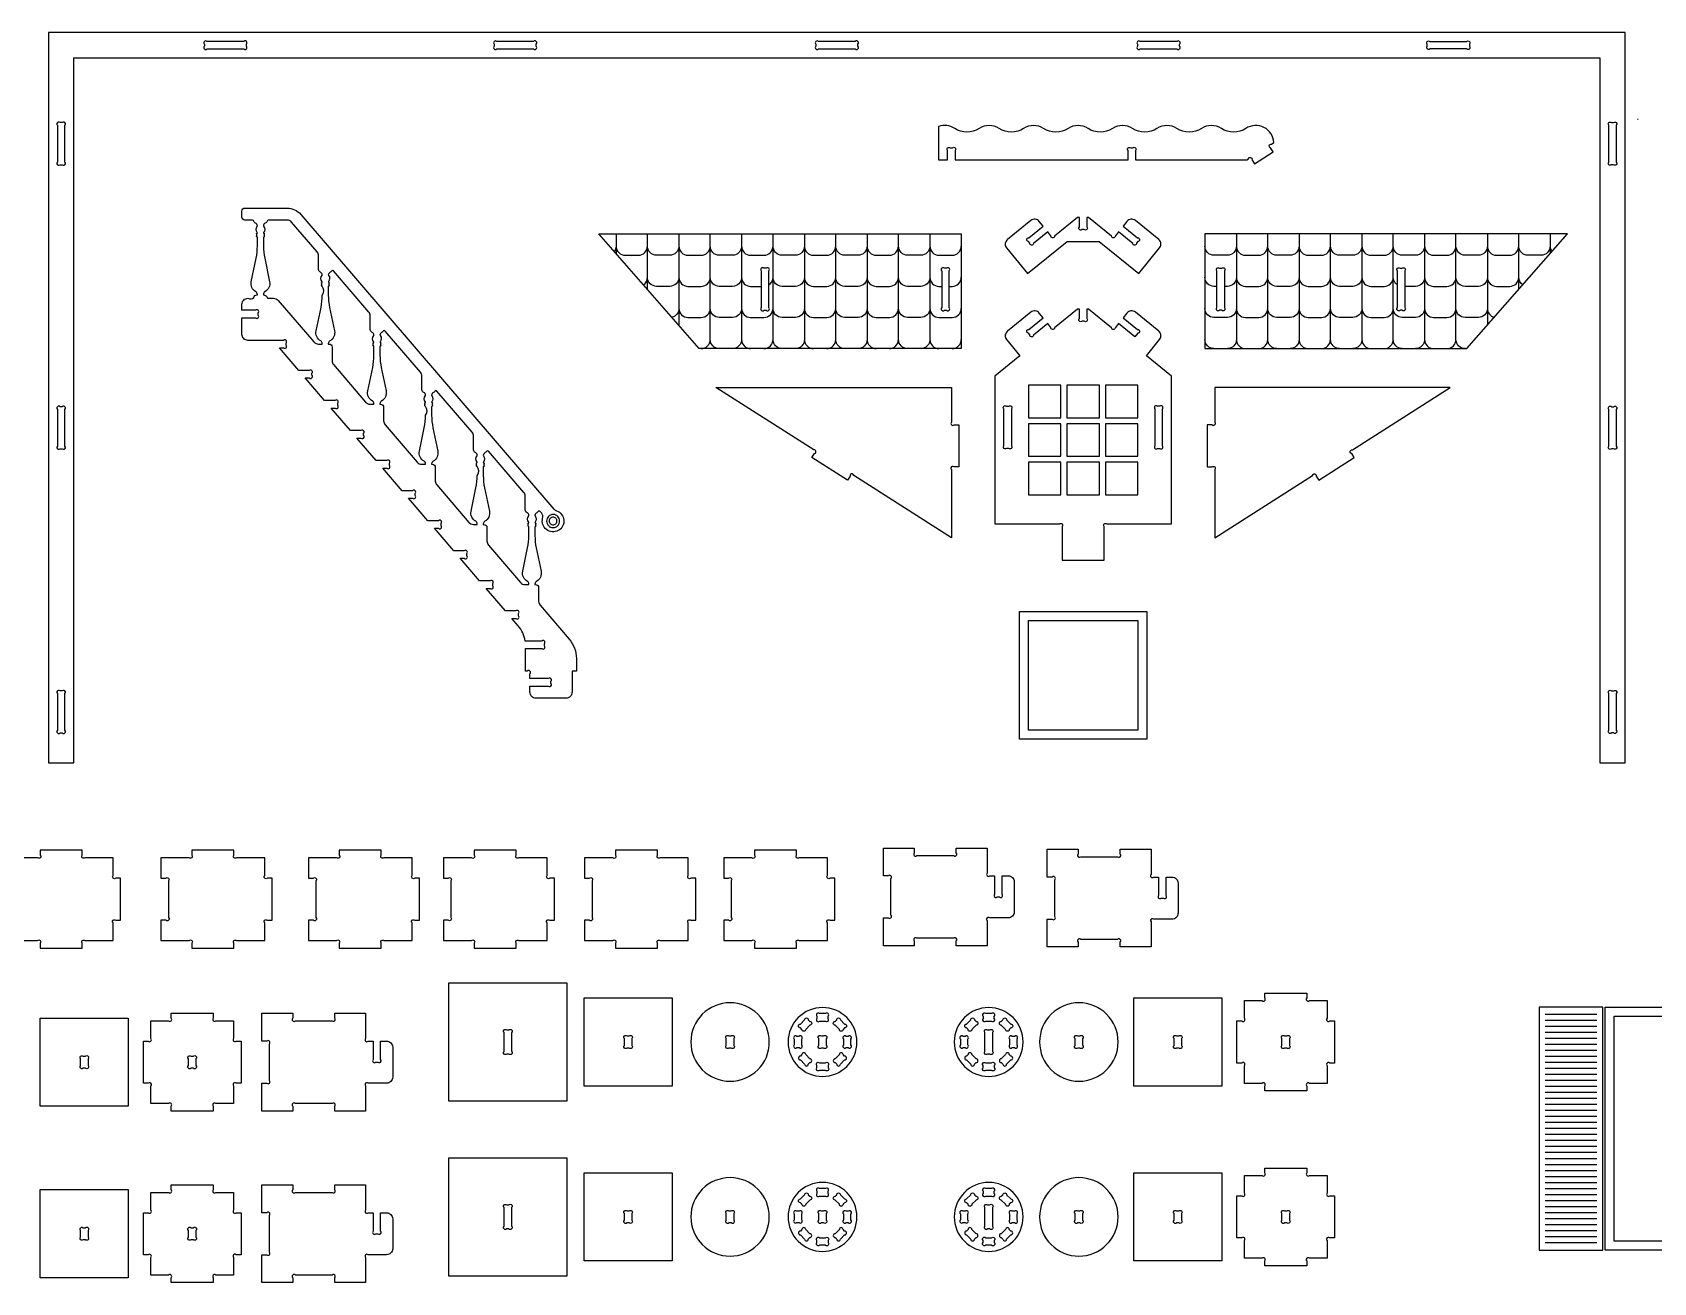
# Model space of a CAD drawing. Extents: x 8501 to 11256, y 293 to 1807.
# Drawn here: x 9217 to 9864, y 297 to 796 of the extents above; entities that cross this region are included whole.
import ezdxf

# ---------------------------------------------------------------- set-up
doc = ezdxf.new("R2010")
doc.units = 0
doc.header["$MEASUREMENT"] = 0
doc.layers.add('LAYER_1', color=18, linetype='CONTINUOUS')

msp = doc.modelspace()

# ---------------------------------------------------------------- linework, layer by layer
at = {"layer": 'LAYER_1'}
for points in [[(9853.01, 796.3), (9223.61, 796.3), (9223.61, 504.7), (9233.81, 504.7), (9233.81, 786.1), (9842.81, 786.1), (9842.81, 504.7), (9853.01, 504.7)], [(9483.42, 670.11), (9443.29, 715.94), (9587.97, 715.94), (9587.97, 670.11)], [(9789.79, 670.11), (9829.92, 715.94), (9685.24, 715.94), (9685.24, 670.11)], [(9614.77, 642.5), (9627.73, 642.5), (9627.73, 655.46), (9614.77, 655.46)], [(9630.13, 642.5), (9643.09, 642.5), (9643.09, 655.46), (9630.13, 655.46)], [(9645.49, 642.5), (9658.45, 642.5), (9658.45, 655.46), (9645.49, 655.46)], [(9614.77, 627.14), (9627.73, 627.14), (9627.73, 640.1), (9614.77, 640.1)], [(9630.13, 627.14), (9643.09, 627.14), (9643.09, 640.1), (9630.13, 640.1)], [(9645.49, 627.14), (9658.45, 627.14), (9658.45, 640.1), (9645.49, 640.1)], [(9614.77, 611.78), (9627.73, 611.78), (9627.73, 624.74), (9614.77, 624.74)], [(9630.13, 611.78), (9643.09, 611.78), (9643.09, 624.74), (9630.13, 624.74)], [(9645.49, 611.78), (9658.45, 611.78), (9658.45, 624.74), (9645.49, 624.74)], [(9611.17, 565.12), (9662.05, 565.12), (9662.05, 514.24), (9611.17, 514.24)], [(9614.77, 561.52), (9658.45, 561.52), (9658.45, 517.84), (9614.77, 517.84)], [(9383.42, 369.75), (9383.42, 416.93), (9430.6, 416.93), (9430.6, 369.75)], [(9437.42, 375.75), (9437.42, 410.93), (9472.6, 410.93), (9472.6, 375.75)], [(9656.79, 375.75), (9656.79, 410.93), (9691.97, 410.93), (9691.97, 375.75)], [(9220.35, 367.7), (9220.35, 402.88), (9255.52, 402.88), (9255.52, 367.7)], [(9844.05, 407.25), (9818.61, 407.25), (9818.61, 310.29), (9844.05, 310.29)], [(9895.89, 407.25), (9895.89, 310.29), (9845.01, 310.29), (9845.01, 407.25)], [(9848.61, 403.65), (9892.29, 403.65), (9892.29, 313.89), (9848.61, 313.89)], [(9383.42, 299.94), (9383.42, 347.12), (9430.6, 347.12), (9430.6, 299.94)], [(9437.42, 305.94), (9437.42, 341.12), (9472.6, 341.12), (9472.6, 305.94)], [(9656.79, 305.94), (9656.79, 341.12), (9691.97, 341.12), (9691.97, 305.94)], [(9220.35, 299.24), (9220.35, 334.41), (9255.52, 334.41), (9255.52, 299.24)]]:
    msp.add_lwpolyline(points, close=True, dxfattribs=at)
for points in [[(9286.93, 789.7), (9301.6, 789.7, 1), (9302.66, 790.76), (9302.66, 791.64, 1), (9301.6, 792.7), (9286.93, 792.7, 1), (9285.86, 791.64), (9285.86, 790.76, 1)], [(9402.58, 789.7), (9417.25, 789.7, 1), (9418.31, 790.76), (9418.31, 791.64, 1), (9417.25, 792.7), (9402.58, 792.7, 1), (9401.51, 791.64), (9401.51, 790.76, 1)], [(9530.98, 789.7), (9545.65, 789.7, 1), (9546.71, 790.76), (9546.71, 791.64, 1), (9545.65, 792.7), (9530.98, 792.7, 1), (9529.91, 791.64), (9529.91, 790.76, 1)], [(9674.05, 792.7), (9659.38, 792.7, 1), (9658.31, 791.64), (9658.31, 790.76, 1), (9659.38, 789.7), (9674.05, 789.7, 1), (9675.11, 790.76), (9675.11, 791.64, 1)], [(9775.03, 792.7), (9789.7, 792.7, -1), (9790.76, 791.64), (9790.76, 790.76, -1), (9789.7, 789.7), (9775.03, 789.7, -1), (9773.96, 790.76), (9773.96, 791.64, -1)], [(9227.21, 759.24), (9227.21, 744.56, 1), (9228.28, 743.5), (9229.15, 743.5, 1), (9230.21, 744.56), (9230.21, 759.24, 1), (9229.15, 760.3), (9228.28, 760.3, 1)], [(9654.54, 745.44), (9654.54, 749.18, -1), (9655.6, 750.24), (9656.48, 750.24, -1), (9657.54, 749.18), (9657.54, 745.44), (9701.92, 745.44), (9702.55, 745.85, -1), (9704.01, 745.52), (9705.06, 743.89), (9712.49, 748.63), (9711.45, 750.26, -1), (9711.77, 751.73), (9712.74, 752.34, 0.579603), (9701.57, 757.96, -0.300981), (9691.78, 757.96, 0.300981), (9683.83, 757.96, -0.300981), (9674.04, 757.96, 0.300981), (9666.09, 757.96, -0.300981), (9656.3, 757.96, 0.300981), (9648.35, 757.96, -0.300981), (9638.56, 757.96, 0.300981), (9630.61, 757.96, -0.300981), (9620.82, 757.96, 0.300981), (9612.87, 757.96, -0.300981), (9603.08, 757.96, 0.300981), (9595.13, 757.96, -0.300981), (9585.34, 757.96, 0.236244), (9578.94, 758.73), (9578.94, 745.44), (9582.54, 745.44), (9582.54, 749.18, -1), (9583.6, 750.24), (9584.48, 750.24, -1), (9585.54, 749.18), (9585.54, 745.44)], [(9849.41, 759.24), (9849.41, 744.56, -1), (9848.35, 743.5), (9847.48, 743.5, -1), (9846.41, 744.56), (9846.41, 759.24, -1), (9847.48, 760.3), (9848.35, 760.3, -1)], [(9414.06, 550.39), (9420.52, 550.39, 1), (9421.58, 551.45), (9421.58, 552.33, 1), (9420.52, 553.39), (9413.93, 553.39, 0.140614), (9411.17, 559.4), (9408.6, 562.39), (9410.21, 562.39, 1), (9411.27, 563.45), (9411.27, 564.33, 1), (9410.21, 565.39), (9406.02, 565.39), (9398.29, 574.39), (9399.9, 574.39, 1), (9400.96, 575.45), (9400.96, 576.33, 1), (9399.9, 577.39), (9395.71, 577.39), (9387.98, 586.39), (9389.59, 586.39, 1), (9390.65, 587.45), (9390.65, 588.33, 1), (9389.59, 589.39), (9385.41, 589.39), (9377.67, 598.39), (9379.28, 598.39, 1), (9380.34, 599.45), (9380.34, 600.33, 1), (9379.28, 601.39), (9375.1, 601.39), (9367.36, 610.39), (9368.97, 610.39, 1), (9370.03, 611.45), (9370.03, 612.33, 1), (9368.97, 613.39), (9364.79, 613.39), (9357.06, 622.39), (9358.66, 622.39, 1), (9359.72, 623.45), (9359.72, 624.33, 1), (9358.66, 625.39), (9354.48, 625.39), (9346.75, 634.39), (9348.35, 634.39, 1), (9349.41, 635.45), (9349.41, 636.33, 1), (9348.35, 637.39), (9344.17, 637.39), (9336.44, 646.39), (9338.04, 646.39, 1), (9339.1, 647.45), (9339.1, 648.33, 1), (9338.04, 649.39), (9333.86, 649.39), (9326.13, 658.39), (9327.73, 658.39, 1), (9328.8, 659.45), (9328.8, 660.33, 1), (9327.73, 661.39), (9323.55, 661.39), (9315.82, 670.39), (9317.43, 670.39, 1), (9318.49, 671.45), (9318.49, 672.33, 1), (9317.43, 673.39), (9303.28, 673.39, -0.414214), (9300.88, 675.79), (9300.88, 682.39), (9306.31, 682.39, 1), (9307.37, 683.45), (9307.37, 684.33, 1), (9306.31, 685.39), (9300.88, 685.39), (9300.88, 687.79, -0.414214), (9303.28, 690.19, 0.352171), (9305.6, 690.56, -0.352171), (9306.77, 691.51), (9307.04, 691.51), (9307.04, 691.71, 0.272519), (9306.43, 692.76, -0.328849), (9304.58, 696.8), (9306.53, 706.14, 0.051698), (9307.04, 711.06), (9307.04, 714.49, 0.366837), (9306.94, 714.61, -0.600564), (9306.8, 715.05, 0.39765), (9306.8, 715.22, -0.39765), (9306.8, 715.58, 0.39765), (9306.8, 715.74, -0.594353), (9306.94, 716.18, 0.584261), (9307.01, 716.38, -0.375636), (9306.99, 718.92, 0.187098), (9307.04, 719.09, 0.294683), (9306.31, 720.16, -0.244569), (9305.6, 721.01, 0.352171), (9305.13, 721.39), (9302.08, 721.39, -0.414214), (9300.88, 722.59), (9300.88, 724.99, -0.414214), (9302.08, 726.19), (9318.88, 726.19, -0.21865), (9324.34, 723.68), (9425.38, 606.06, 0.134714), (9426.44, 605.35, -0.655406), (9427.11, 597.47, -0.655406), (9420.88, 602.35, 0.245805), (9420.38, 604.52), (9419.88, 605.1, 0.507332), (9419.11, 605.04, -0.156752), (9418.55, 604.57, 0.294683), (9417.81, 603.49, 0.187098), (9417.87, 603.33, -0.375636), (9417.85, 600.79, 0.584261), (9417.92, 600.59, -0.594353), (9418.06, 600.15, 0.39765), (9418.06, 599.98, -0.39765), (9418.06, 599.62, 0.39765), (9418.06, 599.46, -0.600564), (9417.91, 599.02, 0.366837), (9417.81, 598.9), (9417.81, 595.47, 0.051698), (9418.32, 590.54), (9420.28, 581.21, -0.328849), (9418.43, 577.16, 0.272519), (9417.81, 576.11), (9417.81, 575.91), (9418.09, 575.91, -0.414214), (9419.29, 574.71), (9419.29, 569.25, 0.179323), (9419.87, 567.69), (9431.47, 554.19, -0.179323), (9434.36, 546.37), (9434.36, 541.39), (9432.61, 541.39), (9432.61, 532.99, -0.414214), (9430.21, 530.59), (9418.21, 530.59, -0.414214), (9415.81, 532.99), (9415.81, 535.39), (9423.15, 535.39, 1), (9424.21, 536.45), (9424.21, 537.33, 1), (9423.15, 538.39), (9415.81, 538.39), (9415.81, 540.33, 1), (9414.75, 541.39), (9414.06, 541.39)], [(9310.9, 721.02, -0.251154), (9310.18, 720.16, 0.294683), (9309.45, 719.09, 0.187098), (9309.5, 718.92, -0.375636), (9309.48, 716.38, 0.584261), (9309.55, 716.18, -0.594353), (9309.69, 715.74, 0.39765), (9309.69, 715.58, -0.39765), (9309.69, 715.22, 0.39765), (9309.69, 715.05, -0.600564), (9309.55, 714.61, 0.366837), (9309.44, 714.49), (9309.44, 711.06, 0.051698), (9309.96, 706.14), (9311.91, 696.8, -0.328849), (9310.06, 692.76, 0.272519), (9309.44, 691.71), (9309.44, 691.51, -0.352171), (9310.89, 690.56, 0.352171), (9311.36, 690.19), (9313.53, 690.19, -0.21865), (9315.35, 689.35), (9329.61, 672.75, 0.21865), (9331.43, 671.91), (9332.94, 671.91), (9332.94, 672.11, 0.272519), (9332.32, 673.16, -0.328849), (9330.47, 677.21), (9332.43, 686.54, 0.051698), (9332.94, 691.47, 0.366837), (9332.84, 695.02, -0.600564), (9332.69, 695.46, 0.39765), (9332.69, 695.62, -0.39765), (9332.69, 695.98, 0.39765), (9332.69, 696.15, -0.594353), (9332.83, 696.59, 0.584261), (9332.9, 696.79, -0.375636), (9332.88, 699.33, 0.187098), (9332.94, 699.49, 0.294683), (9332.2, 700.57, -0.302722), (9331.46, 701.67), (9331.46, 707.14, 0.179323), (9330.88, 708.7), (9320.7, 720.55, 0.21865), (9318.88, 721.39), (9311.36, 721.39, 0.352171)], [(9638.11, 722.42), (9638.11, 718.68, -1), (9637.05, 717.62), (9636.17, 717.62, -1), (9635.11, 718.68), (9635.11, 722.42), (9634.41, 722.42), (9625.24, 714.99, -1), (9623.74, 715.15), (9622.52, 716.65), (9616.82, 712.03, -1), (9615.33, 712.19), (9614.78, 712.87, -1), (9614.93, 714.36), (9620.64, 718.98), (9619.12, 720.85, 0.414214), (9615.75, 721.2), (9606.43, 713.65, 0.414214), (9606.07, 710.27), (9614.38, 700.02), (9630.19, 712.82), (9643.02, 712.82), (9658.83, 700.02), (9667.14, 710.27, 0.414214), (9666.79, 713.65), (9657.46, 721.2, 0.414214), (9654.09, 720.85), (9652.58, 718.98), (9658.28, 714.36, -1), (9658.44, 712.87), (9657.88, 712.19, -1), (9656.39, 712.03), (9650.69, 716.65), (9649.47, 715.15, -1), (9647.98, 714.99), (9638.8, 722.42)], [(9353.46, 671.02, -0.600564), (9353.31, 671.46, 0.39765), (9353.31, 671.62, -0.39765), (9353.31, 671.98, 0.39765), (9353.31, 672.15, -0.594353), (9353.45, 672.59, 0.584261), (9353.52, 672.79, -0.375636), (9353.5, 675.33, 0.187098), (9353.56, 675.49, 0.294683), (9352.82, 676.57, -0.302722), (9352.08, 677.67), (9352.08, 683.14, 0.179323), (9351.5, 684.7), (9337.41, 701.1, 0.507332), (9336.64, 701.04, -0.156752), (9336.08, 700.57, 0.294683), (9335.34, 699.49, 0.187098), (9335.4, 699.33, -0.375636), (9335.38, 696.79, 0.584261), (9335.44, 696.59, -0.594353), (9335.59, 696.15, 0.39765), (9335.59, 695.98, -0.39765), (9335.59, 695.62, 0.39765), (9335.59, 695.46, -0.600564), (9335.44, 695.02, 0.366837), (9335.34, 694.9), (9335.34, 691.47, 0.051698), (9335.85, 686.54), (9337.81, 677.21, -0.328849), (9335.96, 673.16, 0.272519), (9335.34, 672.11), (9335.34, 671.91), (9335.62, 671.91, -0.414214), (9336.82, 670.71), (9336.82, 665.25, 0.179323), (9337.39, 663.69), (9350.23, 648.75, 0.21865), (9352.05, 647.91), (9353.56, 647.91), (9353.56, 648.11, 0.272519), (9352.94, 649.16, -0.328849), (9351.09, 653.21), (9353.05, 662.54, 0.051698), (9353.56, 667.47), (9353.56, 670.9, 0.366837)], [(9508.17, 701.12), (9508.17, 686.44, 1), (9509.23, 685.38), (9510.11, 685.38, 1), (9511.17, 686.44), (9511.17, 701.12, 1), (9510.11, 702.18), (9509.23, 702.18, 1)], [(9580.17, 701.12), (9580.17, 686.44, 1), (9581.23, 685.38), (9582.11, 685.38, 1), (9583.17, 686.44), (9583.17, 701.12, 1), (9582.11, 702.18), (9581.23, 702.18, 1)], [(9693.04, 701.12), (9693.04, 686.44, -1), (9691.98, 685.38), (9691.1, 685.38, -1), (9690.04, 686.44), (9690.04, 701.12, -1), (9691.1, 702.18), (9691.98, 702.18, -1)], [(9765.04, 701.12), (9765.04, 686.44, -1), (9763.98, 685.38), (9763.1, 685.38, -1), (9762.04, 686.44), (9762.04, 701.12, -1), (9763.1, 702.18), (9763.98, 702.18, -1)], [(9645.01, 585.71), (9645.01, 599.05, -1), (9646.07, 600.11), (9671.86, 600.11), (9671.86, 659.06), (9661.85, 667.17), (9667.14, 673.69, 0.414214), (9666.79, 677.07), (9657.46, 684.62, 0.414214), (9654.09, 684.27), (9652.58, 682.4), (9658.28, 677.78, -1), (9658.44, 676.29), (9657.22, 674.78), (9650.69, 680.07), (9649.47, 678.57, -1), (9647.98, 678.41), (9638.8, 685.84), (9638.11, 685.84), (9638.11, 682.1, -1), (9637.05, 681.04), (9636.17, 681.04, -1), (9635.11, 682.1), (9635.11, 685.84), (9634.41, 685.84), (9625.24, 678.41, -1), (9623.74, 678.57), (9622.52, 680.07), (9616.82, 675.45, -1), (9615.33, 675.61), (9614.78, 676.29, -1), (9614.93, 677.78), (9620.64, 682.4), (9619.12, 684.27, 0.414214), (9615.75, 684.62), (9606.43, 677.07, 0.414214), (9606.07, 673.69), (9611.36, 667.17), (9601.36, 659.06), (9601.36, 600.11), (9627.15, 600.11, -1), (9628.21, 599.05), (9628.21, 585.71)], [(9373.66, 638.54, 0.051698), (9374.17, 643.47, 0.366837), (9374.07, 647.02, -0.600564), (9373.93, 647.46, 0.39765), (9373.93, 647.62, -0.39765), (9373.93, 647.98, 0.39765), (9373.93, 648.15, -0.594353), (9374.07, 648.59, 0.584261), (9374.14, 648.79, -0.375636), (9374.12, 651.33, 0.187098), (9374.17, 651.49, 0.294683), (9373.44, 652.57, -0.302722), (9372.7, 653.67), (9372.7, 659.14, 0.179323), (9372.12, 660.7), (9358.03, 677.1, 0.507332), (9357.25, 677.04, -0.156752), (9356.7, 676.57, 0.294683), (9355.96, 675.49, 0.187098), (9356.02, 675.33, -0.375636), (9355.99, 672.79, 0.584261), (9356.06, 672.59, -0.594353), (9356.21, 672.15, 0.39765), (9356.21, 671.98, -0.39765), (9356.21, 671.62, 0.39765), (9356.21, 671.46, -0.600564), (9356.06, 671.02, 0.366837), (9355.96, 670.9), (9355.96, 667.47, 0.051698), (9356.47, 662.54), (9358.42, 653.21, -0.328849), (9356.57, 649.16, 0.272519), (9355.96, 648.11), (9355.96, 647.91), (9356.23, 647.91, -0.414214), (9357.43, 646.71), (9357.43, 641.25, 0.179323), (9358.01, 639.69), (9370.85, 624.75, 0.21865), (9372.67, 623.91), (9374.17, 623.91), (9374.17, 624.11, 0.272519), (9373.56, 625.16, -0.328849), (9371.71, 629.21)], [(9587.06, 622.86), (9585.12, 622.86, 1), (9584.06, 621.8), (9584.06, 594.61), (9545.03, 619.51, 1), (9543.57, 619.18), (9542.53, 617.55), (9528.36, 626.58), (9529.4, 628.22, 1), (9529.08, 629.68), (9490.05, 654.57), (9584.06, 654.57), (9584.06, 640.72, 1), (9585.12, 639.66), (9587.06, 639.66)], [(9686.15, 622.86), (9688.09, 622.86, -1), (9689.15, 621.8), (9689.15, 594.61), (9728.18, 619.51, -1), (9729.65, 619.18), (9730.69, 617.55), (9744.85, 626.58), (9743.81, 628.22, -1), (9744.13, 629.68), (9783.16, 654.57), (9689.15, 654.57), (9689.15, 640.72, -1), (9688.09, 639.66), (9686.15, 639.66)], [(9227.21, 645.84), (9227.21, 631.16, 1), (9228.28, 630.1), (9229.15, 630.1, 1), (9230.21, 631.16), (9230.21, 645.84, 1), (9229.15, 646.9), (9228.28, 646.9, 1)], [(9394.79, 619.47, 0.366837), (9394.69, 623.02, -0.600564), (9394.54, 623.46, 0.39765), (9394.54, 623.62, -0.39765), (9394.54, 623.98, 0.39765), (9394.54, 624.15, -0.594353), (9394.69, 624.59, 0.584261), (9394.76, 624.79, -0.375636), (9394.73, 627.33, 0.187098), (9394.79, 627.49, 0.294683), (9394.05, 628.57, -0.302722), (9393.32, 629.67), (9393.32, 635.14, 0.179323), (9392.74, 636.7), (9378.64, 653.1, 0.507332), (9377.87, 653.04, -0.156752), (9377.31, 652.57, 0.294683), (9376.58, 651.49, 0.187098), (9376.63, 651.33, -0.375636), (9376.61, 648.79, 0.584261), (9376.68, 648.59, -0.594353), (9376.82, 648.15, 0.39765), (9376.82, 647.98, -0.39765), (9376.82, 647.62, 0.39765), (9376.82, 647.46, -0.600564), (9376.68, 647.02, 0.366837), (9376.57, 646.9), (9376.57, 643.47, 0.051698), (9377.09, 638.54), (9379.04, 629.21, -0.328849), (9377.19, 625.16, 0.272519), (9376.57, 624.11), (9376.57, 623.91), (9376.85, 623.91, -0.414214), (9378.05, 622.71), (9378.05, 617.25, 0.179323), (9378.63, 615.69), (9391.47, 600.75, 0.21865), (9393.29, 599.91), (9394.79, 599.91), (9394.79, 600.11, 0.272519), (9394.18, 601.16, -0.328849), (9392.33, 605.21), (9394.28, 614.54, 0.051698)], [(9607.96, 646), (9607.96, 631.32, -1), (9606.9, 630.26), (9606.02, 630.26, -1), (9604.96, 631.32), (9604.96, 646, -1), (9606.02, 647.06), (9606.9, 647.06, -1)], [(9665.26, 646), (9665.26, 631.32, 1), (9666.32, 630.26), (9667.19, 630.26, 1), (9668.26, 631.32), (9668.26, 646, 1), (9667.19, 647.06), (9666.32, 647.06, 1)], [(9849.41, 645.84), (9849.41, 631.16, -1), (9848.35, 630.1), (9847.48, 630.1, -1), (9846.41, 631.16), (9846.41, 645.84, -1), (9847.48, 646.9), (9848.35, 646.9, -1)], [(9415.41, 598.9, 0.366837), (9415.31, 599.02, -0.600564), (9415.16, 599.46, 0.39765), (9415.16, 599.62, -0.39765), (9415.16, 599.98, 0.39765), (9415.16, 600.15, -0.594353), (9415.31, 600.59, 0.584261), (9415.37, 600.79, -0.375636), (9415.35, 603.33, 0.187098), (9415.41, 603.49, 0.294683), (9414.67, 604.57, -0.302722), (9413.93, 605.67), (9413.93, 611.14, 0.179323), (9413.36, 612.7), (9399.26, 629.1, 0.507332), (9398.49, 629.04, -0.156752), (9397.93, 628.57, 0.294683), (9397.19, 627.49, 0.187098), (9397.25, 627.33, -0.375636), (9397.23, 624.79, 0.584261), (9397.3, 624.59, -0.594353), (9397.44, 624.15, 0.39765), (9397.44, 623.98, -0.39765), (9397.44, 623.62, 0.39765), (9397.44, 623.46, -0.600564), (9397.29, 623.02, 0.366837), (9397.19, 622.9), (9397.19, 619.47, 0.051698), (9397.7, 614.54), (9399.66, 605.21, -0.328849), (9397.81, 601.16, 0.272519), (9397.19, 600.11), (9397.19, 599.91), (9397.47, 599.91, -0.414214), (9398.67, 598.71), (9398.67, 593.25, 0.179323), (9399.25, 591.69), (9412.08, 576.75, 0.21865), (9413.9, 575.91), (9415.41, 575.91), (9415.41, 576.11, 0.272519), (9414.79, 577.16, -0.328849), (9412.94, 581.21), (9414.9, 590.54, 0.051698), (9415.41, 595.47)], [(9425.06, 603.87, 0.414214), (9422.46, 601.27, 0.414214), (9425.06, 598.67, 0.414214), (9427.66, 601.27, 0.414214)], [(9425.06, 602.82, 0.414214), (9423.5, 601.27, 0.414214), (9425.06, 599.72, 0.414214), (9426.61, 601.27, 0.414214)], [(9227.21, 532.44), (9227.21, 517.76, 1), (9228.28, 516.7), (9229.15, 516.7, 1), (9230.21, 517.76), (9230.21, 532.44, 1), (9229.15, 533.5), (9228.28, 533.5, 1)], [(9849.41, 532.44), (9849.41, 517.76, -1), (9848.35, 516.7), (9847.48, 516.7, -1), (9846.41, 517.76), (9846.41, 532.44, -1), (9847.48, 533.5), (9848.35, 533.5, -1)], [(9268.56, 458.75), (9270.5, 458.75, -1), (9271.56, 457.69), (9271.56, 443.02, -1), (9270.5, 441.95), (9268.56, 441.95), (9268.56, 433.85), (9279.8, 433.85, -1), (9280.86, 432.79), (9280.86, 430.85), (9297.66, 430.85), (9297.66, 432.79, -1), (9298.72, 433.85), (9309.96, 433.85), (9309.96, 440.89, -1), (9311.02, 441.95), (9312.96, 441.95), (9312.96, 458.75), (9311.02, 458.75, -1), (9309.96, 459.82), (9309.96, 466.86), (9298.72, 466.86, -1), (9297.66, 467.92), (9297.66, 469.86), (9280.86, 469.86), (9280.86, 467.92, -1), (9279.8, 466.86), (9268.56, 466.86)], [(9327.4, 458.75), (9329.34, 458.75, -1), (9330.4, 457.69), (9330.4, 443.02, -1), (9329.34, 441.95), (9327.4, 441.95), (9327.4, 433.85), (9338.64, 433.85, -1), (9339.7, 432.79), (9339.7, 430.85), (9356.5, 430.85), (9356.5, 432.79, -1), (9357.56, 433.85), (9368.8, 433.85), (9368.8, 440.89, -1), (9369.86, 441.95), (9371.8, 441.95), (9371.8, 458.75), (9369.86, 458.75, -1), (9368.8, 459.82), (9368.8, 466.86), (9357.56, 466.86, -1), (9356.5, 467.92), (9356.5, 469.86), (9339.7, 469.86), (9339.7, 467.92, -1), (9338.64, 466.86), (9327.4, 466.86)], [(9381.27, 458.75), (9383.21, 458.75, -1), (9384.27, 457.69), (9384.27, 443.02, -1), (9383.21, 441.95), (9381.27, 441.95), (9381.27, 433.85), (9392.51, 433.85, -1), (9393.57, 432.79), (9393.57, 430.85), (9410.37, 430.85), (9410.37, 432.79, -1), (9411.43, 433.85), (9422.67, 433.85), (9422.67, 440.89, -1), (9423.73, 441.95), (9425.67, 441.95), (9425.67, 458.75), (9423.73, 458.75, -1), (9422.67, 459.82), (9422.67, 466.86), (9411.43, 466.86, -1), (9410.37, 467.92), (9410.37, 469.86), (9393.57, 469.86), (9393.57, 467.92, -1), (9392.51, 466.86), (9381.27, 466.86)], [(9437.63, 458.75), (9439.57, 458.75, -1), (9440.63, 457.69), (9440.63, 443.02, -1), (9439.57, 441.95), (9437.63, 441.95), (9437.63, 433.85), (9448.87, 433.85, -1), (9449.93, 432.79), (9449.93, 430.85), (9466.73, 430.85), (9466.73, 432.79, -1), (9467.79, 433.85), (9479.03, 433.85), (9479.03, 440.89, -1), (9480.09, 441.95), (9482.03, 441.95), (9482.03, 458.75), (9480.09, 458.75, -1), (9479.03, 459.82), (9479.03, 466.86), (9467.79, 466.86, -1), (9466.73, 467.92), (9466.73, 469.86), (9449.93, 469.86), (9449.93, 467.92, -1), (9448.87, 466.86), (9437.63, 466.86)], [(9493.16, 458.75), (9495.1, 458.75, -1), (9496.16, 457.69), (9496.16, 443.02, -1), (9495.1, 441.95), (9493.16, 441.95), (9493.16, 433.85), (9504.4, 433.85, -1), (9505.46, 432.79), (9505.46, 430.85), (9522.26, 430.85), (9522.26, 432.79, -1), (9523.32, 433.85), (9534.56, 433.85), (9534.56, 440.89, -1), (9535.62, 441.95), (9537.56, 441.95), (9537.56, 458.75), (9535.62, 458.75, -1), (9534.56, 459.82), (9534.56, 466.86), (9523.32, 466.86, -1), (9522.26, 467.92), (9522.26, 469.86), (9505.46, 469.86), (9505.46, 467.92, -1), (9504.4, 466.86), (9493.16, 466.86)], [(9598.3, 470.77), (9598.3, 460.73, 1), (9599.36, 459.67), (9601.3, 459.67), (9601.3, 452.33, 1), (9602.36, 451.27), (9603.24, 451.27, 1), (9604.3, 452.33), (9604.3, 459.67), (9606.7, 459.67, -0.414214), (9609.1, 457.27), (9609.1, 445.27, -0.414214), (9606.7, 442.87), (9599.36, 442.87, 1), (9598.3, 441.81), (9598.3, 431.76), (9586, 431.76), (9586, 433.7, 1), (9584.94, 434.76), (9570.26, 434.76, 1), (9569.2, 433.7), (9569.2, 431.76), (9556.9, 431.76), (9556.9, 442.87), (9558.84, 442.87, 1), (9559.9, 443.93), (9559.9, 458.61, 1), (9558.84, 459.67), (9556.9, 459.67), (9556.9, 470.77), (9569.2, 470.77), (9569.2, 468.83, 1), (9570.26, 467.77), (9584.94, 467.77, 1), (9586, 468.83), (9586, 470.77)], [(9663.71, 470.27), (9663.71, 460.23, 1), (9664.77, 459.17), (9666.71, 459.17), (9666.71, 451.83, 1), (9667.77, 450.77), (9668.65, 450.77, 1), (9669.71, 451.83), (9669.71, 459.17), (9672.11, 459.17, -0.414214), (9674.51, 456.77), (9674.51, 444.77, -0.414214), (9672.11, 442.37), (9664.77, 442.37, 1), (9663.71, 441.31), (9663.71, 431.26), (9651.41, 431.26), (9651.41, 433.2, 1), (9650.35, 434.26), (9635.67, 434.26, 1), (9634.61, 433.2), (9634.61, 431.26), (9622.31, 431.26), (9622.31, 442.37), (9624.25, 442.37, 1), (9625.31, 443.43), (9625.31, 458.11, 1), (9624.25, 459.17), (9622.31, 459.17), (9622.31, 470.27), (9634.61, 470.27), (9634.61, 468.33, 1), (9635.67, 467.27), (9650.35, 467.27, 1), (9651.41, 468.33), (9651.41, 470.27)], [(9495.7, 409.01, 0.414214), (9480.03, 393.34, 0.414214), (9495.7, 377.67, 0.414214), (9511.36, 393.34, 0.414214)], [(9634.92, 409.01, 0.414214), (9619.25, 393.34, 0.414214), (9634.92, 377.67, 0.414214), (9650.59, 393.34, 0.414214)], [(9725.88, 412.85), (9725.88, 410.91, 1), (9726.94, 409.85), (9733.98, 409.85), (9733.98, 402.8, 1), (9735.04, 401.74), (9736.98, 401.74), (9736.98, 384.94), (9735.04, 384.94, 1), (9733.98, 383.88), (9733.98, 376.83), (9726.94, 376.83, 1), (9725.88, 375.77), (9725.88, 373.83), (9709.08, 373.83), (9709.08, 375.77, 1), (9708.02, 376.83), (9700.97, 376.83), (9700.97, 383.88, 1), (9699.91, 384.94), (9697.97, 384.94), (9697.97, 401.74), (9699.91, 401.74, 1), (9700.97, 402.8), (9700.97, 409.85), (9708.02, 409.85, 1), (9709.08, 410.91), (9709.08, 412.85)], [(9289.43, 404.8), (9289.43, 402.86, 1), (9290.49, 401.8), (9297.54, 401.8), (9297.54, 394.75, 1), (9298.6, 393.69), (9300.54, 393.69), (9300.54, 376.89), (9298.6, 376.89, 1), (9297.54, 375.83), (9297.54, 368.78), (9290.49, 368.78, 1), (9289.43, 367.72), (9289.43, 365.78), (9272.63, 365.78), (9272.63, 367.72, 1), (9271.57, 368.78), (9264.52, 368.78), (9264.52, 375.83, 1), (9263.46, 376.89), (9261.52, 376.89), (9261.52, 393.69), (9263.46, 393.69, 1), (9264.52, 394.75), (9264.52, 401.8), (9271.57, 401.8, 1), (9272.63, 402.86), (9272.63, 404.8)], [(9350.23, 404.8), (9350.23, 394.75, 1), (9351.29, 393.69), (9353.23, 393.69), (9353.23, 386.35, 1), (9354.29, 385.29), (9355.17, 385.29, 1), (9356.23, 386.35), (9356.23, 393.69), (9358.63, 393.69, -0.414214), (9361.03, 391.29), (9361.03, 379.29, -0.414214), (9358.63, 376.89), (9351.29, 376.89, 1), (9350.23, 375.83), (9350.23, 365.78), (9337.93, 365.78), (9337.93, 367.72, 1), (9336.87, 368.78), (9322.19, 368.78, 1), (9321.13, 367.72), (9321.13, 365.78), (9308.83, 365.78), (9308.83, 376.89), (9310.77, 376.89, 1), (9311.83, 377.95), (9311.83, 392.63, 1), (9310.77, 393.69), (9308.83, 393.69), (9308.83, 404.8), (9321.13, 404.8), (9321.13, 402.86, 1), (9322.19, 401.8), (9336.87, 401.8, 1), (9337.93, 402.86), (9337.93, 404.8)], [(9532.59, 407.09, 0.414214), (9518.85, 393.34, 0.414214), (9532.59, 379.59, 0.414214), (9546.34, 393.34, 0.414214)], [(9523.76, 400.5), (9525.43, 402.18, -1), (9526.93, 402.18), (9527.55, 401.56, -1), (9527.55, 400.06), (9525.88, 398.38, -1), (9524.38, 398.38), (9523.76, 399, -1)], [(9531.41, 401.66), (9533.78, 401.66, 1), (9534.84, 402.72), (9534.84, 403.59, 1), (9533.78, 404.66), (9531.41, 404.66, 1), (9530.35, 403.59), (9530.35, 402.72, 1)], [(9539.76, 402.18), (9541.43, 400.5, -1), (9541.43, 399), (9540.81, 398.38, -1), (9539.31, 398.38), (9537.64, 400.06, -1), (9537.64, 401.56), (9538.26, 402.18, -1)], [(9598.92, 407.09, 0.414214), (9585.17, 393.34, 0.414214), (9598.92, 379.59, 0.414214), (9612.67, 393.34, 0.414214)], [(9593.88, 400.06), (9592.2, 398.38, -1), (9590.7, 398.38), (9590.08, 399, -1), (9590.08, 400.5), (9591.76, 402.18, -1), (9593.26, 402.18), (9593.88, 401.56, -1)], [(9597.74, 401.66), (9600.1, 401.66, 1), (9601.16, 402.72), (9601.16, 403.59, 1), (9600.1, 404.66), (9597.74, 404.66, 1), (9596.68, 403.59), (9596.68, 402.72, 1)], [(9606.08, 402.18), (9607.76, 400.5, -1), (9607.76, 399), (9607.14, 398.38, -1), (9605.64, 398.38), (9603.96, 400.06, -1), (9603.96, 401.56), (9604.58, 402.18, -1)], [(9408.51, 397.08), (9408.51, 389.6, -1), (9407.45, 388.54), (9406.57, 388.54, -1), (9405.51, 389.6), (9405.51, 397.08, -1), (9406.57, 398.14), (9407.45, 398.14, -1)], [(9456.51, 394.68), (9456.51, 392, -1), (9455.45, 390.94), (9454.57, 390.94, -1), (9453.51, 392), (9453.51, 394.68, -1), (9454.57, 395.74), (9455.45, 395.74, -1)], [(9497.2, 394.68), (9497.2, 392, -1), (9496.14, 390.94), (9495.26, 390.94, -1), (9494.2, 392), (9494.2, 394.68, -1), (9495.26, 395.74), (9496.14, 395.74, -1)], [(9521.28, 394.52), (9521.28, 392.16, 1), (9522.34, 391.1), (9523.22, 391.1, 1), (9524.28, 392.16), (9524.28, 394.52, 1), (9523.22, 395.58), (9522.34, 395.58, 1)], [(9531.09, 392), (9531.09, 394.68, -1), (9532.15, 395.74), (9533.03, 395.74, -1), (9534.09, 394.68), (9534.09, 392, -1), (9533.03, 390.94), (9532.15, 390.94, -1)], [(9541.97, 391.1), (9542.85, 391.1, 1), (9543.91, 392.16), (9543.91, 394.52, 1), (9542.85, 395.58), (9541.97, 395.58, 1), (9540.91, 394.52), (9540.91, 392.16, 1)], [(9587.6, 394.52), (9587.6, 392.16, 1), (9588.67, 391.1), (9589.54, 391.1, 1), (9590.6, 392.16), (9590.6, 394.52, 1), (9589.54, 395.58), (9588.67, 395.58, 1)], [(9597.42, 389.6), (9597.42, 397.08, -1), (9598.48, 398.14), (9599.36, 398.14, -1), (9600.42, 397.08), (9600.42, 389.6, -1), (9599.36, 388.54), (9598.48, 388.54, -1)], [(9609.17, 395.58), (9608.29, 395.58, 1), (9607.23, 394.52), (9607.23, 392.16, 1), (9608.29, 391.1), (9609.17, 391.1, 1), (9610.23, 392.16), (9610.23, 394.52, 1)], [(9636.42, 394.68), (9636.42, 392, -1), (9635.36, 390.94), (9634.48, 390.94, -1), (9633.42, 392), (9633.42, 394.68, -1), (9634.48, 395.74), (9635.36, 395.74, -1)], [(9675.88, 394.68), (9675.88, 392, -1), (9674.82, 390.94), (9673.94, 390.94, -1), (9672.88, 392), (9672.88, 394.68, -1), (9673.94, 395.74), (9674.82, 395.74, -1)], [(9718.98, 394.68), (9718.98, 392, -1), (9717.92, 390.94), (9717.04, 390.94, -1), (9715.98, 392), (9715.98, 394.68, -1), (9717.04, 395.74), (9717.92, 395.74, -1)], [(9527.55, 386.62), (9525.88, 388.3, 1), (9524.38, 388.3), (9523.76, 387.68, 1), (9523.76, 386.18), (9525.43, 384.5, 1), (9526.93, 384.5), (9527.55, 385.12, 1)], [(9539.76, 384.5), (9541.43, 386.18, 1), (9541.43, 387.68), (9540.81, 388.3, 1), (9539.31, 388.3), (9537.64, 386.62, 1), (9537.64, 385.12), (9538.26, 384.5, 1)], [(9590.08, 386.18), (9591.76, 384.5, 1), (9593.26, 384.5), (9593.88, 385.12, 1), (9593.88, 386.62), (9592.2, 388.3, 1), (9590.7, 388.3), (9590.08, 387.68, 1)], [(9605.64, 388.3), (9603.96, 386.62, 1), (9603.96, 385.12), (9604.58, 384.5, 1), (9606.08, 384.5), (9607.76, 386.18, 1), (9607.76, 387.68), (9607.14, 388.3, 1)], [(9239.43, 386.63), (9239.43, 383.95, -1), (9238.37, 382.89), (9237.49, 382.89, -1), (9236.43, 383.95), (9236.43, 386.63, -1), (9237.49, 387.69), (9238.37, 387.69, -1)], [(9282.53, 386.63), (9282.53, 383.95, -1), (9281.47, 382.89), (9280.59, 382.89, -1), (9279.53, 383.95), (9279.53, 386.63, -1), (9280.59, 387.69), (9281.47, 387.69, -1)], [(9531.41, 385.03), (9533.78, 385.03, -1), (9534.84, 383.96), (9534.84, 383.09, -1), (9533.78, 382.03), (9531.41, 382.03, -1), (9530.35, 383.09), (9530.35, 383.96, -1)], [(9600.1, 382.03), (9597.74, 382.03, -1), (9596.68, 383.09), (9596.68, 383.96, -1), (9597.74, 385.03), (9600.1, 385.03, -1), (9601.16, 383.96), (9601.16, 383.09, -1)], [(9725.88, 343.04), (9725.88, 341.1, 1), (9726.94, 340.04), (9733.98, 340.04), (9733.98, 332.99, 1), (9735.04, 331.93), (9736.98, 331.93), (9736.98, 315.13), (9735.04, 315.13, 1), (9733.98, 314.07), (9733.98, 307.02), (9726.94, 307.02, 1), (9725.88, 305.96), (9725.88, 304.02), (9709.08, 304.02), (9709.08, 305.96, 1), (9708.02, 307.02), (9700.97, 307.02), (9700.97, 314.07, 1), (9699.91, 315.13), (9697.97, 315.13), (9697.97, 331.93), (9699.91, 331.93, 1), (9700.97, 332.99), (9700.97, 340.04), (9708.02, 340.04, 1), (9709.08, 341.1), (9709.08, 343.04)], [(9495.7, 339.2, 0.414214), (9480.03, 323.53, 0.414214), (9495.7, 307.86, 0.414214), (9511.36, 323.53, 0.414214)], [(9532.59, 337.28, 0.414214), (9518.85, 323.53, 0.414214), (9532.59, 309.78, 0.414214), (9546.34, 323.53, 0.414214)], [(9598.92, 337.28, 0.414214), (9585.17, 323.53, 0.414214), (9598.92, 309.78, 0.414214), (9612.67, 323.53, 0.414214)], [(9634.92, 339.2, 0.414214), (9619.25, 323.53, 0.414214), (9634.92, 307.86, 0.414214), (9650.59, 323.53, 0.414214)], [(9289.43, 336.33), (9289.43, 334.39, 1), (9290.49, 333.33), (9297.54, 333.33), (9297.54, 326.28, 1), (9298.6, 325.22), (9300.54, 325.22), (9300.54, 308.42), (9298.6, 308.42, 1), (9297.54, 307.36), (9297.54, 300.32), (9290.49, 300.32, 1), (9289.43, 299.26), (9289.43, 297.32), (9272.63, 297.32), (9272.63, 299.26, 1), (9271.57, 300.32), (9264.52, 300.32), (9264.52, 307.36, 1), (9263.46, 308.42), (9261.52, 308.42), (9261.52, 325.22), (9263.46, 325.22, 1), (9264.52, 326.28), (9264.52, 333.33), (9271.57, 333.33, 1), (9272.63, 334.39), (9272.63, 336.33)], [(9350.23, 336.33), (9350.23, 326.28, 1), (9351.29, 325.22), (9353.23, 325.22), (9353.23, 317.88, 1), (9354.29, 316.82), (9355.17, 316.82, 1), (9356.23, 317.88), (9356.23, 325.22), (9358.63, 325.22, -0.414214), (9361.03, 322.82), (9361.03, 310.82, -0.414214), (9358.63, 308.42), (9351.29, 308.42, 1), (9350.23, 307.36), (9350.23, 297.32), (9337.93, 297.32), (9337.93, 299.26, 1), (9336.87, 300.32), (9322.19, 300.32, 1), (9321.13, 299.26), (9321.13, 297.32), (9308.83, 297.32), (9308.83, 308.42), (9310.77, 308.42, 1), (9311.83, 309.48), (9311.83, 324.16, 1), (9310.77, 325.22), (9308.83, 325.22), (9308.83, 336.33), (9321.13, 336.33), (9321.13, 334.39, 1), (9322.19, 333.33), (9336.87, 333.33, 1), (9337.93, 334.39), (9337.93, 336.33)], [(9527.55, 330.25), (9525.88, 328.57, -1), (9524.38, 328.57), (9523.76, 329.19, -1), (9523.76, 330.69), (9525.43, 332.37, -1), (9526.93, 332.37), (9527.55, 331.75, -1)], [(9530.35, 333.78), (9530.35, 332.9, 1), (9531.41, 331.84), (9533.78, 331.84, 1), (9534.84, 332.9), (9534.84, 333.78, 1), (9533.78, 334.84), (9531.41, 334.84, 1)], [(9539.76, 332.37), (9541.43, 330.69, -1), (9541.43, 329.19), (9540.81, 328.57, -1), (9539.31, 328.57), (9537.64, 330.25, -1), (9537.64, 331.75), (9538.26, 332.37, -1)], [(9593.88, 330.25), (9592.2, 328.57, -1), (9590.7, 328.57), (9590.08, 329.19, -1), (9590.08, 330.69), (9591.76, 332.37, -1), (9593.26, 332.37), (9593.88, 331.75, -1)], [(9600.1, 334.84), (9597.74, 334.84, 1), (9596.68, 333.78), (9596.68, 332.9, 1), (9597.74, 331.84), (9600.1, 331.84, 1), (9601.16, 332.9), (9601.16, 333.78, 1)], [(9606.08, 332.37), (9607.76, 330.69, -1), (9607.76, 329.19), (9607.14, 328.57, -1), (9605.64, 328.57), (9603.96, 330.25, -1), (9603.96, 331.75), (9604.58, 332.37, -1)], [(9408.51, 327.27), (9408.51, 319.79, -1), (9407.45, 318.73), (9406.57, 318.73, -1), (9405.51, 319.79), (9405.51, 327.27, -1), (9406.57, 328.33), (9407.45, 328.33, -1)], [(9456.51, 324.87), (9456.51, 322.19, -1), (9455.45, 321.13), (9454.57, 321.13, -1), (9453.51, 322.19), (9453.51, 324.87, -1), (9454.57, 325.93), (9455.45, 325.93, -1)], [(9497.2, 324.87), (9497.2, 322.19, -1), (9496.14, 321.13), (9495.26, 321.13, -1), (9494.2, 322.19), (9494.2, 324.87, -1), (9495.26, 325.93), (9496.14, 325.93, -1)], [(9521.28, 324.71), (9521.28, 322.35, 1), (9522.34, 321.28), (9523.22, 321.28, 1), (9524.28, 322.35), (9524.28, 324.71, 1), (9523.22, 325.77), (9522.34, 325.77, 1)], [(9534.09, 324.87), (9534.09, 322.19, -1), (9533.03, 321.13), (9532.15, 321.13, -1), (9531.09, 322.19), (9531.09, 324.87, -1), (9532.15, 325.93), (9533.03, 325.93, -1)], [(9540.91, 324.71), (9540.91, 322.35, 1), (9541.97, 321.28), (9542.85, 321.28, 1), (9543.91, 322.35), (9543.91, 324.71, 1), (9542.85, 325.77), (9541.97, 325.77, 1)], [(9587.6, 324.71), (9587.6, 322.35, 1), (9588.67, 321.28), (9589.54, 321.28, 1), (9590.6, 322.35), (9590.6, 324.71, 1), (9589.54, 325.77), (9588.67, 325.77, 1)], [(9600.42, 327.27), (9600.42, 319.79, -1), (9599.36, 318.73), (9598.48, 318.73, -1), (9597.42, 319.79), (9597.42, 327.27, -1), (9598.48, 328.33), (9599.36, 328.33, -1)], [(9607.23, 324.71), (9607.23, 322.35, 1), (9608.29, 321.28), (9609.17, 321.28, 1), (9610.23, 322.35), (9610.23, 324.71, 1), (9609.17, 325.77), (9608.29, 325.77, 1)], [(9636.42, 324.87), (9636.42, 322.19, -1), (9635.36, 321.13), (9634.48, 321.13, -1), (9633.42, 322.19), (9633.42, 324.87, -1), (9634.48, 325.93), (9635.36, 325.93, -1)], [(9675.88, 324.87), (9675.88, 322.19, -1), (9674.82, 321.13), (9673.94, 321.13, -1), (9672.88, 322.19), (9672.88, 324.87, -1), (9673.94, 325.93), (9674.82, 325.93, -1)], [(9715.98, 322.19), (9715.98, 324.87, -1), (9717.04, 325.93), (9717.92, 325.93, -1), (9718.98, 324.87), (9718.98, 322.19, -1), (9717.92, 321.13), (9717.04, 321.13, -1)], [(9239.43, 318.16), (9239.43, 315.48, -1), (9238.37, 314.42), (9237.49, 314.42, -1), (9236.43, 315.48), (9236.43, 318.16, -1), (9237.49, 319.22), (9238.37, 319.22, -1)], [(9282.53, 318.16), (9282.53, 315.48, -1), (9281.47, 314.42), (9280.59, 314.42, -1), (9279.53, 315.48), (9279.53, 318.16, -1), (9280.59, 319.22), (9281.47, 319.22, -1)], [(9527.55, 316.81), (9525.88, 318.49, 1), (9524.38, 318.49), (9523.76, 317.86, 1), (9523.76, 316.36), (9525.43, 314.69, 1), (9526.93, 314.69), (9527.55, 315.31, 1)], [(9539.31, 318.49), (9537.64, 316.81, 1), (9537.64, 315.31), (9538.26, 314.69, 1), (9539.76, 314.69), (9541.43, 316.36, 1), (9541.43, 317.86), (9540.81, 318.49, 1)], [(9590.08, 316.36), (9591.76, 314.69, 1), (9593.26, 314.69), (9593.88, 315.31, 1), (9593.88, 316.81), (9592.2, 318.49, 1), (9590.7, 318.49), (9590.08, 317.86, 1)], [(9605.64, 318.49), (9603.96, 316.81, 1), (9603.96, 315.31), (9604.58, 314.69, 1), (9606.08, 314.69), (9607.76, 316.36, 1), (9607.76, 317.86), (9607.14, 318.49, 1)], [(9533.78, 312.21), (9531.41, 312.21, -1), (9530.35, 313.27), (9530.35, 314.15, -1), (9531.41, 315.21), (9533.78, 315.21, -1), (9534.84, 314.15), (9534.84, 313.27, -1)], [(9601.16, 314.15), (9601.16, 313.27, -1), (9600.1, 312.21), (9597.74, 312.21, -1), (9596.68, 313.27), (9596.68, 314.15, -1), (9597.74, 315.21), (9600.1, 315.21, -1)]]:
    msp.add_lwpolyline(points, format="xyb", close=True, dxfattribs=at)
for points in [[(9857.82, 761.64), (9858.08, 761.64)], [(9450.21, 715.94), (9450.21, 708.04)], [(9462.73, 693.74), (9462.73, 715.94)], [(9475.26, 715.94), (9475.26, 679.43)], [(9797.96, 715.94), (9797.96, 679.43)], [(9810.48, 693.74), (9810.48, 715.94)], [(9823.01, 715.94), (9823.01, 708.04)], [(9841.65, 404.37), (9821.01, 404.37)], [(9841.65, 401.97), (9821.01, 401.97)], [(9841.65, 399.57), (9821.01, 399.57)], [(9841.65, 397.17), (9821.01, 397.17)], [(9841.65, 394.77), (9821.01, 394.77)], [(9841.65, 392.37), (9821.01, 392.37)], [(9841.65, 389.97), (9821.01, 389.97)], [(9841.65, 387.57), (9821.01, 387.57)], [(9841.65, 385.17), (9821.01, 385.17)], [(9841.65, 382.77), (9821.01, 382.77)], [(9841.65, 380.37), (9821.01, 380.37)], [(9841.65, 377.97), (9821.01, 377.97)], [(9841.65, 375.57), (9821.01, 375.57)], [(9841.65, 373.17), (9821.01, 373.17)], [(9841.65, 370.77), (9821.01, 370.77)], [(9841.65, 368.37), (9821.01, 368.37)], [(9841.65, 365.97), (9821.01, 365.97)], [(9841.65, 363.57), (9821.01, 363.57)], [(9841.65, 361.17), (9821.01, 361.17)], [(9841.65, 358.77), (9821.01, 358.77)], [(9841.65, 356.37), (9821.01, 356.37)], [(9841.65, 353.97), (9821.01, 353.97)], [(9841.65, 351.57), (9821.01, 351.57)], [(9841.65, 349.17), (9821.01, 349.17)], [(9841.65, 346.77), (9821.01, 346.77)], [(9841.65, 344.37), (9821.01, 344.37)], [(9841.65, 341.97), (9821.01, 341.97)], [(9841.65, 339.57), (9821.01, 339.57)], [(9841.65, 337.17), (9821.01, 337.17)], [(9841.65, 334.77), (9821.01, 334.77)], [(9841.65, 332.37), (9821.01, 332.37)], [(9841.65, 329.97), (9821.01, 329.97)], [(9841.65, 327.57), (9821.01, 327.57)], [(9841.65, 325.17), (9821.01, 325.17)], [(9841.65, 322.77), (9821.01, 322.77)], [(9841.65, 320.37), (9821.01, 320.37)], [(9841.65, 317.97), (9821.01, 317.97)], [(9841.65, 315.57), (9821.01, 315.57)], [(9841.65, 313.17), (9821.01, 313.17)]]:
    msp.add_lwpolyline(points, dxfattribs=at)
for points in [[(9484.18, 670.11, 0.414214), (9487.78, 673.71), (9487.78, 715.94)], [(9500.3, 715.94), (9500.3, 673.71, -0.414214), (9496.7, 670.11)], [(9516.43, 670.11, -0.414214), (9512.83, 673.71), (9512.83, 715.94)], [(9525.35, 715.94), (9525.35, 673.71, -0.414214), (9521.75, 670.11)], [(9534.27, 670.11, 0.414214), (9537.87, 673.71), (9537.87, 715.94)], [(9550.4, 715.94), (9550.4, 673.71, -0.414214), (9546.8, 670.11)], [(9559.32, 670.11, 0.414214), (9562.92, 673.71), (9562.92, 715.94)], [(9575.45, 715.94), (9575.45, 673.71, 0.414214), (9579.05, 670.11)], [(9697.77, 715.94), (9697.77, 673.71, -0.414214), (9694.17, 670.11)], [(9706.69, 670.11, 0.414214), (9710.29, 673.71), (9710.29, 715.94)], [(9722.81, 715.94), (9722.81, 673.71, -0.414214), (9719.21, 670.11)], [(9738.94, 670.11, -0.414214), (9735.34, 673.71), (9735.34, 715.94)], [(9747.86, 715.94), (9747.86, 673.71, 0.414214), (9751.46, 670.11)], [(9763.99, 670.11, -0.414214), (9760.39, 673.71), (9760.39, 715.94)], [(9772.91, 715.94), (9772.91, 673.71, 0.414214), (9776.51, 670.11)], [(9789.03, 670.11, -0.414214), (9785.43, 673.71), (9785.43, 715.94)], [(9450.21, 710.97, -0.159509), (9449.51, 708.84)], [(9450.21, 710.97, 0.414214), (9453.81, 707.37), (9459.13, 707.37, 0.414214), (9462.73, 710.97)], [(9475.26, 710.97, -0.414214), (9471.66, 707.37), (9466.33, 707.37, -0.414214), (9462.73, 710.97)], [(9475.26, 710.97, 0.414214), (9478.86, 707.37), (9484.18, 707.37, 0.414214), (9487.78, 710.97)], [(9500.3, 710.97, -0.414214), (9496.7, 707.37), (9491.38, 707.37, -0.414214), (9487.78, 710.97)], [(9500.3, 710.97, 0.414214), (9503.9, 707.37), (9509.23, 707.37, 0.414214), (9512.83, 710.97)], [(9525.35, 710.97, -0.414214), (9521.75, 707.37), (9516.43, 707.37, -0.414214), (9512.83, 710.97)], [(9525.35, 710.97, 0.414214), (9528.95, 707.37), (9534.27, 707.37, 0.414214), (9537.87, 710.97)], [(9550.4, 710.97, -0.414214), (9546.8, 707.37), (9541.47, 707.37, -0.414214), (9537.87, 710.97)], [(9550.4, 710.97, 0.414214), (9554, 707.37), (9559.32, 707.37, 0.414214), (9562.92, 710.97)], [(9575.45, 710.97, -0.414214), (9571.85, 707.37), (9566.52, 707.37, -0.414214), (9562.92, 710.97)], [(9575.45, 710.97, 0.414214), (9579.05, 707.37), (9584.37, 707.37, 0.414214), (9587.97, 710.97)], [(9697.77, 710.97, -0.414214), (9694.17, 707.37), (9688.84, 707.37, -0.414214), (9685.24, 710.97)], [(9697.77, 710.97, 0.414214), (9701.37, 707.37), (9706.69, 707.37, 0.414214), (9710.29, 710.97)], [(9722.81, 710.97, -0.414214), (9719.21, 707.37), (9713.89, 707.37, -0.414214), (9710.29, 710.97)], [(9722.81, 710.97, 0.414214), (9726.41, 707.37), (9731.74, 707.37, 0.414214), (9735.34, 710.97)], [(9747.86, 710.97, -0.414214), (9744.26, 707.37), (9738.94, 707.37, -0.414214), (9735.34, 710.97)], [(9747.86, 710.97, 0.414214), (9751.46, 707.37), (9756.79, 707.37, 0.414214), (9760.39, 710.97)], [(9772.91, 710.97, -0.414214), (9769.31, 707.37), (9763.99, 707.37, -0.414214), (9760.39, 710.97)], [(9772.91, 710.97, 0.414214), (9776.51, 707.37), (9781.83, 707.37, 0.414214), (9785.43, 710.97)], [(9797.96, 710.97, -0.414214), (9794.36, 707.37), (9789.03, 707.37, -0.414214), (9785.43, 710.97)], [(9797.96, 710.97, 0.414214), (9801.56, 707.37), (9806.88, 707.37, 0.414214), (9810.48, 710.97)], [(9823.01, 710.97, -0.414214), (9819.41, 707.37), (9814.08, 707.37, -0.414214), (9810.48, 710.97)], [(9823.01, 710.97, 0.159509), (9823.7, 708.84)], [(9461.14, 695.56, 0.249891), (9462.73, 698.55)], [(9475.26, 698.55, -0.414214), (9471.66, 694.95), (9466.33, 694.95, -0.414214), (9462.73, 698.55)], [(9475.26, 698.55, 0.414214), (9478.86, 694.95), (9484.18, 694.95, 0.414214), (9487.78, 698.55)], [(9500.3, 698.55, -0.414214), (9496.7, 694.95), (9491.38, 694.95, -0.414214), (9487.78, 698.55)], [(9500.3, 698.55, 0.414214), (9503.9, 694.95), (9508.17, 694.95)], [(9511.17, 695.51, 0.255564), (9512.83, 698.55)], [(9525.35, 698.55, -0.414214), (9521.75, 694.95), (9516.43, 694.95, -0.414214), (9512.83, 698.55)], [(9525.35, 698.55, 0.414214), (9528.95, 694.95), (9534.27, 694.95, 0.414214), (9537.87, 698.55)], [(9550.4, 698.55, -0.414214), (9546.8, 694.95), (9541.47, 694.95, -0.414214), (9537.87, 698.55)], [(9550.4, 698.55, 0.414214), (9554, 694.95), (9559.32, 694.95, 0.414214), (9562.92, 698.55)], [(9575.45, 698.55, -0.414214), (9571.85, 694.95), (9566.52, 694.95, -0.414214), (9562.92, 698.55)], [(9575.45, 698.55, 0.414214), (9579.05, 694.95), (9580.17, 694.95)], [(9583.17, 694.95), (9584.37, 694.95, 0.414214), (9587.97, 698.55)], [(9690.04, 694.95), (9688.84, 694.95, -0.414214), (9685.24, 698.55)], [(9697.77, 698.55, -0.414214), (9694.17, 694.95), (9693.04, 694.95)], [(9697.77, 698.55, 0.414214), (9701.37, 694.95), (9706.69, 694.95, 0.414214), (9710.29, 698.55)], [(9722.81, 698.55, -0.414214), (9719.21, 694.95), (9713.89, 694.95, -0.414214), (9710.29, 698.55)], [(9722.81, 698.55, 0.414214), (9726.41, 694.95), (9731.74, 694.95, 0.414214), (9735.34, 698.55)], [(9747.86, 698.55, -0.414214), (9744.26, 694.95), (9738.94, 694.95, -0.414214), (9735.34, 698.55)], [(9747.86, 698.55, 0.414214), (9751.46, 694.95), (9756.79, 694.95, 0.414214), (9760.39, 698.55)], [(9762.04, 695.51, -0.255564), (9760.39, 698.55)], [(9772.91, 698.55, -0.414214), (9769.31, 694.95), (9765.04, 694.95)], [(9772.91, 698.55, 0.414214), (9776.51, 694.95), (9781.83, 694.95, 0.414214), (9785.43, 698.55)], [(9797.96, 698.55, -0.414214), (9794.36, 694.95), (9789.03, 694.95, -0.414214), (9785.43, 698.55)], [(9797.96, 698.55, 0.414214), (9801.56, 694.95), (9806.88, 694.95, 0.414214), (9810.48, 698.55)], [(9812.07, 695.56, -0.249891), (9810.48, 698.55)], [(9475.26, 686.13, -0.349089), (9472.47, 682.62)], [(9475.26, 686.13, 0.414214), (9478.86, 682.53), (9484.18, 682.53, 0.414214), (9487.78, 686.13)], [(9500.3, 686.13, -0.414214), (9496.7, 682.53), (9491.38, 682.53, -0.414214), (9487.78, 686.13)], [(9500.3, 686.13, 0.414214), (9503.9, 682.53), (9509.23, 682.53, 0.414214), (9512.83, 686.13)], [(9525.35, 686.13, -0.414214), (9521.75, 682.53), (9516.43, 682.53, -0.414214), (9512.83, 686.13)], [(9525.35, 686.13, 0.414214), (9528.95, 682.53), (9534.27, 682.53, 0.414214), (9537.87, 686.13)], [(9550.4, 686.13, -0.414214), (9546.8, 682.53), (9541.47, 682.53, -0.414214), (9537.87, 686.13)], [(9550.4, 686.13, 0.414214), (9554, 682.53), (9559.32, 682.53, 0.414214), (9562.92, 686.13)], [(9575.45, 686.13, -0.414214), (9571.85, 682.53), (9566.52, 682.53, -0.414214), (9562.92, 686.13)], [(9575.45, 686.13, 0.414214), (9579.05, 682.53), (9584.37, 682.53, 0.414214), (9587.97, 686.13)], [(9697.77, 686.13, -0.414214), (9694.17, 682.53), (9688.84, 682.53, -0.414214), (9685.24, 686.13)], [(9697.77, 686.13, 0.414214), (9701.37, 682.53), (9706.69, 682.53, 0.414214), (9710.29, 686.13)], [(9722.81, 686.13, -0.414214), (9719.21, 682.53), (9713.89, 682.53, -0.414214), (9710.29, 686.13)], [(9722.81, 686.13, 0.414214), (9726.41, 682.53), (9731.74, 682.53, 0.414214), (9735.34, 686.13)], [(9747.86, 686.13, -0.414214), (9744.26, 682.53), (9738.94, 682.53, -0.414214), (9735.34, 686.13)], [(9747.86, 686.13, 0.414214), (9751.46, 682.53), (9756.79, 682.53, 0.414214), (9760.39, 686.13)], [(9772.91, 686.13, -0.414214), (9769.31, 682.53), (9763.99, 682.53, -0.414214), (9760.39, 686.13)], [(9772.91, 686.13, 0.414214), (9776.51, 682.53), (9781.83, 682.53, 0.414214), (9785.43, 686.13)], [(9797.96, 686.13, -0.414214), (9794.36, 682.53), (9789.03, 682.53, -0.414214), (9785.43, 686.13)], [(9797.96, 686.13, 0.349089), (9800.75, 682.62)], [(9491.38, 670.11, -0.414214), (9487.78, 673.71)], [(9500.3, 673.71, 0.414214), (9503.9, 670.11)], [(9509.23, 670.11, 0.414214), (9512.83, 673.71)], [(9525.35, 673.71, 0.414214), (9528.95, 670.11)], [(9541.47, 670.11, -0.414214), (9537.87, 673.71)], [(9550.4, 673.71, 0.414214), (9554, 670.11)], [(9566.52, 670.11, -0.414214), (9562.92, 673.71)], [(9575.45, 673.71, -0.414214), (9571.85, 670.11)], [(9584.37, 670.11, 0.414214), (9587.97, 673.71)], [(9688.84, 670.11, -0.414214), (9685.24, 673.71)], [(9697.77, 673.71, 0.414214), (9701.37, 670.11)], [(9713.89, 670.11, -0.414214), (9710.29, 673.71)], [(9722.81, 673.71, 0.414214), (9726.41, 670.11)], [(9731.74, 670.11, 0.414214), (9735.34, 673.71)], [(9747.86, 673.71, -0.414214), (9744.26, 670.11)], [(9756.79, 670.11, 0.414214), (9760.39, 673.71)], [(9772.91, 673.71, -0.414214), (9769.31, 670.11)], [(9781.83, 670.11, 0.414214), (9785.43, 673.71)], [(9208.06, 433.85), (9219.3, 433.85, -1), (9220.36, 432.79), (9220.36, 430.85), (9237.16, 430.85), (9237.16, 432.79, -1), (9238.22, 433.85), (9249.46, 433.85), (9249.46, 440.89, -1), (9250.52, 441.95), (9252.46, 441.95), (9252.46, 458.75), (9250.52, 458.75, -1), (9249.46, 459.82), (9249.46, 466.86), (9238.22, 466.86, -1), (9237.16, 467.92), (9237.16, 469.86), (9220.36, 469.86), (9220.36, 467.92, -1), (9219.3, 466.86), (9208.06, 466.86)]]:
    msp.add_lwpolyline(points, format="xyb", dxfattribs=at)

doc.saveas('drawing.dxf')
